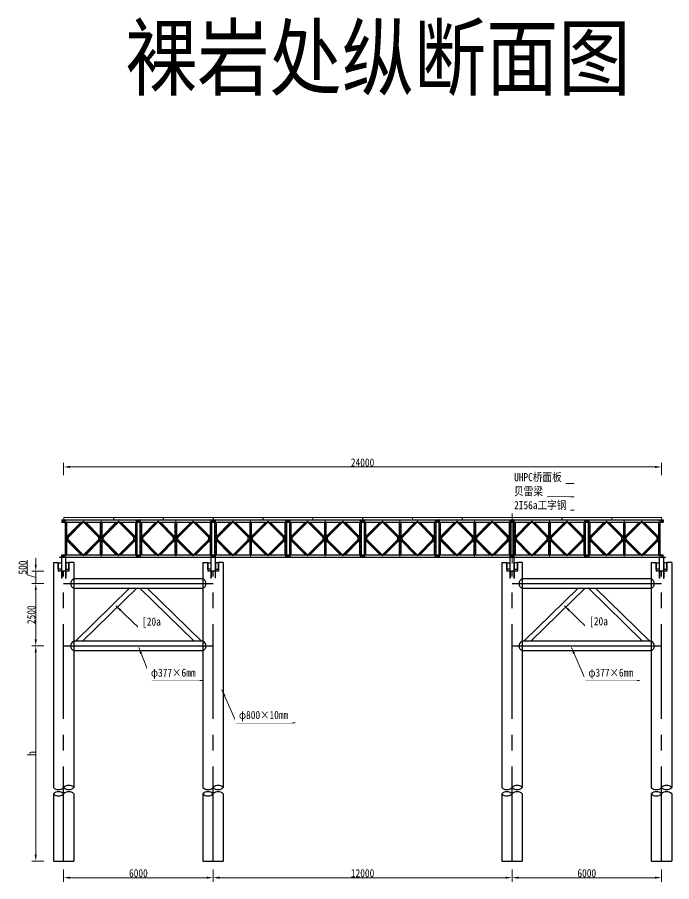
# Model space of a CAD drawing. Header units: millimetres. Extents: x -724662 to -98163, y -2532159 to 119496.
# Drawn here: x -103762.4 to -103499.7, y 114270.6 to 114617.6 of the extents above; entities that cross this region are included whole.
import ezdxf

# ---------------------------------------------------------------- set-up
doc = ezdxf.new("R2010")
doc.units = ezdxf.units.MM
doc.header["$LTSCALE"] = 20
doc.linetypes.add('CENTER', pattern=[2, 1.25, -0.25, 0.25, -0.25])
doc.linetypes.add('CENTER2', pattern=[28.575, 19.05, -3.175, 3.175, -3.175])
doc.layers.get('0').update_dxf_attribs({"lineweight": 25})
for name, color, linetype, lineweight in [('6标注线', 3, 'Continuous', 13), ('center', 3, 'CENTER', 13), ('文本', 7, 'Continuous', 13), ('标注', 1, 'Continuous', 13), ('细实线', 1, 'Continuous', 13)]:
    doc.layers.add(name, color=color, linetype=linetype, lineweight=lineweight)
doc.styles.get("Standard").update_dxf_attribs({"font": 'simsun.ttf', "width": 0.85})
doc.dimstyles.new('100-1.3', dxfattribs={"dimscale": 1.3, "dimtxt": 2.5, "dimasz": 2, "dimexe": 1.25, "dimexo": 1.25, "dimgap": 0.125, "dimtad": 1, "dimdec": 0, "dimlfac": 100, "dimdsep": 46, "dimtxsty": 'Standard', "dimcen": 0.001, "dimclrd": 256, "dimclre": 256, "dimclrt": 7, "dimadec": 4, "dimazin": 2, "dimtfac": 1, "dimtdec": 0, "dimtmove": 1, "dimatfit": 2, "dimfxlon": 1, "dimlwd": -1, "dimlwe": -1, "dimarcsym": 0})

# ---------------------------------------------------------------- blocks, each defined once
blk = doc.blocks.new('820钢管+2I56a')
for p, q in [((-91010.92, 147629.33), (-91008.97, 147629.33)), ((-91008.97, 147629.33), (-91008.97, 147625.83)), ((-91002.72, 147629.33), (-91004.67, 147629.33)), ((-91004.67, 147629.33), (-91004.67, 147625.83)), ((-91004.67, 147625.83), (-91008.97, 147625.83)), ((-91010.92, 147509.33), (-91002.72, 147509.33))]:
    blk.add_line(p, q)
at = {"color": 1, "ltscale": 10}
for p, q in [((-91007.69, 147625.83), (-91007.69, 147623.03)), ((-91007.6, 147625.83), (-91007.6, 147623.03)), ((-91006.03, 147625.83), (-91006.03, 147623.03)), ((-91005.94, 147625.83), (-91005.94, 147623.03))]:
    blk.add_line(p, q, dxfattribs=at)
at = {"linetype": 'CENTER', "ltscale": 0.05}
for p, q in [((-91007.65, 147625.83), (-91007.65, 147623.03)), ((-91005.99, 147625.83), (-91005.99, 147623.03))]:
    blk.add_line(p, q, dxfattribs=at)
at = {"color": 3, "linetype": 'CENTER2', "ltscale": 0.1}
blk.add_line((-91006.82, 147509.33), (-91006.82, 147625.83), dxfattribs=at)
at = {"color": 1}
for p, q in [((-91007.6, 147623.03), (-91007.69, 147623.03)), ((-91006.03, 147623.03), (-91005.94, 147623.03))]:
    blk.add_line(p, q, dxfattribs=at)
for points in [[(-91010.92, 147629.33), (-91010.92, 147538.95)], [(-91002.72, 147629.33), (-91002.72, 147538.95), (-91002.72, 147538.95)], [(-91010.92, 147536.4), (-91010.92, 147509.33)], [(-91002.72, 147536.4), (-91002.72, 147509.33)]]:
    blk.add_lwpolyline(points)
for points in [[(-91008.97, 147629.18), (-91007.71, 147629.18), (-91007.71, 147626.68), (-91008.97, 147626.68)], [(-91004.67, 147629.18), (-91005.92, 147629.18), (-91005.92, 147626.68), (-91004.67, 147626.68)]]:
    blk.add_lwpolyline(points, close=True, dxfattribs=at)
at = {"color": 0}
for centre, radius, start, end in [((-91008.87, 147541), 2.9, 225.0482, 314.9518), ((-91008.87, 147534.3), 2.94, 45.7855, 134.2145), ((-91004.77, 147536.84), 2.94, 45.7855, 134.2145), ((-91004.77, 147541), 2.9, 225.0482, 314.9518), ((-91004.77, 147534.3), 2.94, 45.7855, 134.2145), ((-91008.87, 147538.46), 2.9, 225.0482, 314.9518)]:
    blk.add_arc(centre, radius, start, end, dxfattribs=at)
at = {"layer": '细实线', "color": 6}
for points in [[(-91007.65, 147625.83), (-91006.82, 147625.83, 0.363447), (-91006.94, 147625.98), (-91007.46, 147626.08, -0.350947), (-91007.58, 147626.23), (-91007.58, 147631.03, -0.363447), (-91007.46, 147631.18), (-91006.94, 147631.28, 0.363447), (-91006.82, 147631.43), (-91008.48, 147631.43, 0.363447), (-91008.35, 147631.28), (-91007.83, 147631.18, -0.350947), (-91007.71, 147631.03), (-91007.71, 147626.23, -0.363447), (-91007.83, 147626.08), (-91008.35, 147625.98, 0.363447), (-91008.48, 147625.83)], [(-91005.99, 147625.83), (-91005.16, 147625.83, 0.363447), (-91005.28, 147625.98), (-91005.8, 147626.08, -0.350947), (-91005.92, 147626.23), (-91005.92, 147631.03, -0.363447), (-91005.8, 147631.18), (-91005.28, 147631.28, 0.363447), (-91005.16, 147631.43), (-91006.82, 147631.43, 0.363447), (-91006.69, 147631.28), (-91006.17, 147631.18, -0.350947), (-91006.05, 147631.03), (-91006.05, 147626.23, -0.363447), (-91006.17, 147626.08), (-91006.69, 147625.98, 0.363447), (-91006.82, 147625.83)]]:
    blk.add_lwpolyline(points, format="xyb", close=True, dxfattribs=at)
blk = doc.blocks.new('贝雷梁')
at = {"ltscale": 10}
for p, q in [((-7, 144.5), (-6.5, 145)), ((-7, 144.5), (-7, 135.5)), ((-7, 135.5), (-6.5, 135))]:
    blk.add_line(p, q, dxfattribs=at)
for p, q in [((-7, 144.5), (-7, 135.5)), ((-6.5, 145), (306.5, 145)), ((-6.5, 145), (306.5, 145)), ((9, 70), (79.5, 140)), ((79.5, 140), (150, 70)), ((220.5, 140), (150, 70)), ((291, 70), (220.5, 140)), ((307, 144.5), (306.5, 145)), ((307, 144.5), (307, 135.5)), ((-6.5, 135), (306.5, 135)), ((6, 135), (6, 5)), ((12, 77.2), (70.3, 135)), ((12, 135), (12, 5)), ((16.2, 73), (78.7, 135)), ((142.8, 73), (80.3, 135)), ((147, 77.2), (88.7, 135)), ((147, 135), (147, 5)), ((153, 77.2), (211.3, 135)), ((153, 135), (153, 5)), ((157.2, 73), (219.7, 135)), ((283.8, 73), (221.3, 135)), ((288, 77.2), (229.7, 135)), ((288, 135), (288, 5)), ((294, 135), (294, 5)), ((307, 135.5), (306.5, 135)), ((7.5, 58.7), (7.5, 81.3)), ((7.5, 81.3), (17.7, 81.3)), ((9, 70), (79.5, 0)), ((12, 77.2), (16.2, 73)), ((17.7, 58.7), (17.7, 81.3)), ((79.5, 0), (150, 70)), ((141.3, 81.3), (158.7, 81.3)), ((141.3, 58.7), (141.3, 81.3)), ((142.8, 73), (147, 77.2)), ((220.5, 0), (150, 70)), ((157.2, 73), (153, 77.2)), ((158.7, 58.7), (158.7, 81.3)), ((291, 70), (220.5, 0)), ((282.3, 58.7), (282.3, 81.3)), ((292.5, 81.3), (282.3, 81.3)), ((288, 77.2), (283.8, 73)), ((292.5, 58.7), (292.5, 81.3)), ((7.5, 58.7), (17.7, 58.7)), ((12, 62.8), (16.2, 67)), ((12, 62.8), (70.3, 5)), ((16.2, 67), (78.7, 5)), ((142.8, 67), (80.3, 5)), ((147, 62.8), (88.7, 5)), ((141.3, 58.7), (158.7, 58.7)), ((142.8, 67), (147, 62.8)), ((157.2, 67), (153, 62.8)), ((153, 62.8), (211.3, 5)), ((157.2, 67), (219.7, 5)), ((283.8, 67), (221.3, 5)), ((288, 62.8), (229.7, 5)), ((282.3, 58.7), (292.5, 58.7)), ((288, 62.8), (283.8, 67)), ((-7, 4.5), (-6.5, 5)), ((-7, 4.5), (-6.5, 5)), ((-7, -4.5), (-7, 4.5)), ((-7, -4.5), (-7, 4.5)), ((-6.5, 5), (306.5, 5)), ((307, 4.5), (306.5, 5)), ((307, -4.5), (307, 4.5)), ((-7, -4.5), (-6.5, -5)), ((-7, -4.5), (-6.5, -5)), ((-6.5, -5), (306.5, -5)), ((-6.5, -5), (306.5, -5)), ((307, -4.5), (306.5, -5))]:
    blk.add_line(p, q)
for centre in [(0, 140), (0, 140), (300, 140), (300, 140)]:
    blk.add_circle(centre, 2.5, dxfattribs=at)
for centre in [(0, 140), (0, 140), (0, 140), (0, 140), (0, 140), (0, 140), (0, 140), (0, 140), (300, 140), (300, 140), (300, 140), (300, 140), (300, 140), (300, 140), (300, 140), (300, 140), (0, 0), (300, 0), (300, 0), (300, 0), (300, 0), (300, 0), (300, 0)]:
    blk.add_circle(centre, 2.5)
at = {"layer": 'center', "ltscale": 0.5}
for p, q in [((9, 145), (9, -5)), ((150, 145), (150, -5)), ((291, 145), (291, -5))]:
    blk.add_line(p, q, dxfattribs=at)
blk = doc.blocks.new('*U1286')
at = {"extrusion": (0, 0, -1), "xscale": -0.1000000000058208, "yscale": 0.09999999997671694, "zscale": -0.1000000000058208}
blk.add_blockref('贝雷梁', (15, -7), dxfattribs=at)
blk = doc.blocks.new('*U1285')
at = {"color": 0, "linetype": 'ByBlock', "lineweight": -2, "transparency": 16777216}
for p in [(0, 0), (30, 0), (60, 0), (90, 0), (120, 0), (150, 0), (180, 0), (210, 0)]:
    blk.add_blockref('*U1286', p, dxfattribs=at)
blk = doc.blocks.new('*U1284')
at = {"layer": '细实线', "color": 5}
blk.add_lwpolyline([(-9.95, 0.5), (9.95, 0.5), (9.95, -0.5), (-9.95, -0.5)], close=True, dxfattribs=at)
blk = doc.blocks.new('*U1283')
at = {"color": 0, "linetype": 'ByBlock', "lineweight": -2, "transparency": 16777216}
for p in [(0, 0), (20, 0), (40, 0), (60, 0), (80, 0), (100, 0), (120, 0), (140, 0), (160, 0), (180, 0), (200, 0), (220, 0)]:
    blk.add_blockref('*U1284', p, dxfattribs=at)
blk = doc.blocks.new('*D1287')
at = {"layer": 'Defpoints', "color": 0}
for p in [(-103503.82, 114437.1), (-103743.81, 114415.37), (-103503.82, 114416.87)]:
    blk.add_point(p, dxfattribs=at)
at = {"layer": '标注'}
for p, q in [((-103743.81, 114433.85), (-103743.81, 114438.72)), ((-103741.21, 114437.1), (-103506.42, 114437.1)), ((-103503.82, 114433.85), (-103503.82, 114438.72))]:
    blk.add_line(p, q, dxfattribs=at)
for points in [[(-103741.21, 114437.53), (-103741.21, 114436.66), (-103743.81, 114437.1)], [(-103506.42, 114436.66), (-103506.42, 114437.53), (-103503.82, 114437.1)]]:
    blk.add_solid(points, dxfattribs=at)
at = {"layer": '标注', "color": 7, "insert": (-103623.81, 114438.89), "char_height": 3.25, "attachment_point": 5}
blk.add_mtext('24000', dxfattribs=at)
blk = doc.blocks.new('*D1288')
at = {"layer": 'Defpoints', "color": 0}
for p in [(-103743.81, 114283.09), (-103683.81, 114283.09), (-103683.81, 114272.19)]:
    blk.add_point(p, dxfattribs=at)
at = {"layer": '标注'}
for p, q in [((-103743.81, 114275.44), (-103743.81, 114270.57)), ((-103683.81, 114275.44), (-103683.81, 114270.57)), ((-103741.21, 114272.19), (-103686.41, 114272.19))]:
    blk.add_line(p, q, dxfattribs=at)
for points in [[(-103741.21, 114272.63), (-103741.21, 114271.76), (-103743.81, 114272.19)], [(-103686.41, 114271.76), (-103686.41, 114272.63), (-103683.81, 114272.19)]]:
    blk.add_solid(points, dxfattribs=at)
at = {"layer": '标注', "color": 7, "insert": (-103713.81, 114273.98), "char_height": 3.25, "attachment_point": 5}
blk.add_mtext('6000', dxfattribs=at)
blk = doc.blocks.new('*D1289')
at = {"layer": 'Defpoints', "color": 0}
for p in [(-103683.81, 114283.09), (-103563.81, 114283.09), (-103563.81, 114272.19)]:
    blk.add_point(p, dxfattribs=at)
at = {"layer": '标注'}
for p, q in [((-103683.81, 114275.44), (-103683.81, 114270.57)), ((-103563.81, 114275.44), (-103563.81, 114270.57)), ((-103681.21, 114272.19), (-103566.41, 114272.19))]:
    blk.add_line(p, q, dxfattribs=at)
for points in [[(-103681.21, 114272.63), (-103681.21, 114271.76), (-103683.81, 114272.19)], [(-103566.41, 114271.76), (-103566.41, 114272.63), (-103563.81, 114272.19)]]:
    blk.add_solid(points, dxfattribs=at)
at = {"layer": '标注', "color": 7, "insert": (-103623.81, 114273.98), "char_height": 3.25, "attachment_point": 5}
blk.add_mtext('12000', dxfattribs=at)
blk = doc.blocks.new('*D1290')
at = {"layer": 'Defpoints', "color": 0}
for p in [(-103563.81, 114283.09), (-103503.81, 114283.09), (-103503.81, 114272.19)]:
    blk.add_point(p, dxfattribs=at)
at = {"layer": '标注'}
for p, q in [((-103563.81, 114275.44), (-103563.81, 114270.57)), ((-103503.81, 114275.44), (-103503.81, 114270.57)), ((-103561.21, 114272.19), (-103506.41, 114272.19))]:
    blk.add_line(p, q, dxfattribs=at)
for points in [[(-103561.21, 114272.63), (-103561.21, 114271.76), (-103563.81, 114272.19)], [(-103506.41, 114271.76), (-103506.41, 114272.63), (-103503.81, 114272.19)]]:
    blk.add_solid(points, dxfattribs=at)
at = {"layer": '标注', "color": 7, "insert": (-103533.81, 114273.98), "char_height": 3.25, "attachment_point": 5}
blk.add_mtext('6000', dxfattribs=at)
blk = doc.blocks.new('*D1291')
at = {"layer": 'Defpoints', "color": 0}
for p in [(-103745.47, 114395.27), (-103755.01, 114390.27), (-103743.81, 114390.27)]:
    blk.add_point(p, dxfattribs=at)
at = {"layer": '标注'}
for p, q in [((-103758.5, 114399.63), (-103758.5, 114393.81)), ((-103755.01, 114397.87), (-103755.01, 114400.47)), ((-103751.76, 114395.27), (-103756.64, 114395.27)), ((-103755.01, 114395.27), (-103755.01, 114390.27)), ((-103758.5, 114393.81), (-103755.01, 114392.77)), ((-103751.76, 114390.27), (-103756.64, 114390.27)), ((-103755.01, 114387.67), (-103755.01, 114385.07))]:
    blk.add_line(p, q, dxfattribs=at)
for points in [[(-103755.44, 114397.87), (-103754.58, 114397.87), (-103755.01, 114395.27)], [(-103754.58, 114387.67), (-103755.44, 114387.67), (-103755.01, 114390.27)]]:
    blk.add_solid(points, dxfattribs=at)
at = {"layer": '标注', "color": 7, "insert": (-103760.29, 114396.72), "char_height": 3.25, "attachment_point": 5, "rotation": 90}
blk.add_mtext('500', dxfattribs=at)
blk = doc.blocks.new('*D1292')
at = {"layer": 'Defpoints', "color": 0}
for p in [(-103743.81, 114390.27), (-103755.01, 114365.27), (-103743.81, 114365.27)]:
    blk.add_point(p, dxfattribs=at)
at = {"layer": '标注'}
for p, q in [((-103751.76, 114390.27), (-103756.64, 114390.27)), ((-103755.01, 114387.67), (-103755.01, 114367.87)), ((-103751.76, 114365.27), (-103756.64, 114365.27))]:
    blk.add_line(p, q, dxfattribs=at)
for points in [[(-103754.58, 114387.67), (-103755.44, 114387.67), (-103755.01, 114390.27)], [(-103755.44, 114367.87), (-103754.58, 114367.87), (-103755.01, 114365.27)]]:
    blk.add_solid(points, dxfattribs=at)
at = {"layer": '标注', "color": 7, "insert": (-103756.8, 114377.77), "char_height": 3.25, "attachment_point": 5, "rotation": 90}
blk.add_mtext('2500', dxfattribs=at)
blk = doc.blocks.new('*D1293')
at = {"layer": 'Defpoints', "color": 0}
for p in [(-103743.81, 114365.27), (-103755.01, 114278.77), (-103743.81, 114278.77)]:
    blk.add_point(p, dxfattribs=at)
at = {"layer": '标注'}
for p, q in [((-103751.76, 114365.27), (-103756.64, 114365.27)), ((-103755.01, 114362.67), (-103755.01, 114281.37)), ((-103751.76, 114278.77), (-103756.64, 114278.77))]:
    blk.add_line(p, q, dxfattribs=at)
for points in [[(-103754.58, 114362.67), (-103755.44, 114362.67), (-103755.01, 114365.27)], [(-103755.44, 114281.37), (-103754.58, 114281.37), (-103755.01, 114278.77)]]:
    blk.add_solid(points, dxfattribs=at)
at = {"layer": '标注', "color": 7, "insert": (-103756.8, 114322.02), "char_height": 3.25, "attachment_point": 5, "rotation": 90}
blk.add_mtext('h', dxfattribs=at)

msp = doc.modelspace()

# ---------------------------------------------------------------- linework, layer by layer
at = {"color": 3, "linetype": 'CENTER2'}
for p, q in [((-103743.8147, 114390.2665), (-103683.8147, 114390.2665)), ((-103563.8142, 114390.2665), (-103503.8142, 114390.2665)), ((-103743.8147, 114365.2665), (-103683.8147, 114365.2665)), ((-103563.8142, 114365.2665), (-103503.8142, 114365.2665))]:
    msp.add_line(p, q, dxfattribs=at)
for p, q in [((-103739.1056, 114367.1515), (-103717.3207, 114388.3815)), ((-103736.24, 114367.1515), (-103714.455, 114388.3815)), ((-103691.3893, 114367.1515), (-103713.1743, 114388.3815)), ((-103688.5237, 114367.1515), (-103710.3087, 114388.3815)), ((-103559.1052, 114367.1515), (-103537.3202, 114388.3815))]:
    msp.add_line(p, q)
for points in [[(-103739.7147, 114392.1515, 0.67763758), (-103739.7147, 114388.3815), (-103687.9147, 114388.3815, 0.67763758), (-103687.9147, 114392.1515)], [(-103559.7142, 114392.1515, 0.67763758), (-103559.7142, 114388.3815), (-103507.9142, 114388.3815, 0.67763758), (-103507.9142, 114392.1515)], [(-103739.7147, 114367.1515, 0.67763758), (-103739.7147, 114363.3815), (-103687.9147, 114363.3815, 0.67763758), (-103687.9147, 114367.1515)], [(-103559.7142, 114367.1515, 0.67763758), (-103559.7142, 114363.3815), (-103507.9142, 114363.3815, 0.67763758), (-103507.9142, 114367.1515)]]:
    msp.add_lwpolyline(points, format="xyb", close=True)
at = {"layer": '6标注线', "color": 0}
for p, q in [((-103563.7952, 114430.5028), (-103538.8139, 114430.5028)), ((-103563.7952, 114425.1571), (-103538.8139, 114425.1571)), ((-103563.7952, 114419.7378), (-103538.8139, 114419.7378))]:
    msp.add_line(p, q, dxfattribs=at)
at = {"layer": '标注', "color": 0}
msp.add_lwpolyline([(-103563.7952, 114398.3683), (-103563.7952, 114435.2627)], dxfattribs=at)

# ---------------------------------------------------------------- block references
at = {"color": 1}
msp.add_blockref('*U1285', (-103728.8149, 114408.3664), dxfattribs=at)
for name, p in [('*U1283', (-103733.7651, 114416.3663)), ('820钢管+2I56a', (-12736.9991, -33230.5661)), ('820钢管+2I56a', (-12676.9991, -33230.5661)), ('820钢管+2I56a', (-12556.9987, -33230.5661)), ('820钢管+2I56a', (-12496.9987, -33230.5661))]:
    msp.add_blockref(name, p)

# ---------------------------------------------------------------- texts
at = {"layer": '文本', "insert": (-103719.1519, 114613.9364), "char_height": 25, "width": 233.453167, "attachment_point": 1}
msp.add_mtext('裸岩处纵断面图', dxfattribs=at)

# ---------------------------------------------------------------- dimensions: what is measured, and where the dimension line sits
at = {"layer": '标注'}
for base, p1, p2, picture, middle in [((-103755.0102, 114390.2665), (-103745.4747, 114395.2665), (-103743.8147, 114390.2665), '*D1291', (-103760.2914, 114393.9772)), ((-103755.0102, 114365.2665), (-103743.8147, 114390.2665), (-103743.8147, 114365.2665), '*D1292', (-103756.7977, 114377.7665))]:
    dim = msp.add_linear_dim(base=base, p1=p1, p2=p2, angle=90, dimstyle='100-1.3', dxfattribs=at)
    dim.commit()
    dim.dimension.update_dxf_attribs({"geometry": picture, "text_midpoint": middle})
dim = msp.add_linear_dim(base=(-103755.0102, 114278.7665), p1=(-103743.8147, 114365.2665), p2=(-103743.8147, 114278.7665), angle=90, text='h', dimstyle='100-1.3', dxfattribs=at)
dim.commit()
dim.dimension.update_dxf_attribs({"geometry": '*D1293', "text_midpoint": (-103756.7977, 114322.0165)})
for base, p1, p2, picture, middle in [((-103683.8147, 114272.193), (-103743.8147, 114283.0876), (-103683.8147, 114283.0876), '*D1288', (-103713.8147, 114273.9805)), ((-103563.8147, 114272.193), (-103683.8147, 114283.0876), (-103563.8147, 114283.0876), '*D1289', (-103623.8147, 114273.9805)), ((-103503.8142, 114272.193), (-103563.8142, 114283.0876), (-103503.8142, 114283.0876), '*D1290', (-103533.8142, 114273.9805))]:
    dim = msp.add_linear_dim(base=base, p1=p1, p2=p2, dimstyle='100-1.3', dxfattribs=at)
    dim.commit()
    dim.dimension.update_dxf_attribs({"geometry": picture, "text_midpoint": middle})

# ---------------------------------------------------------------- leaders
for points in [[(-103722.8177, 114381.385), (-103713.3259, 114372.2009), (-103704.3593, 114372.2009)], [(-103542.8172, 114381.385), (-103533.3254, 114372.2009), (-103524.3589, 114372.2009)], [(-103713.6948, 114364.578), (-103708.3876, 114351.4233), (-103688.2532, 114351.4233)], [(-103539.9875, 114364.578), (-103534.198, 114351.4233), (-103512.6587, 114351.4233)], [(-103680.2667, 114347.5803), (-103674.4772, 114334.4256), (-103650.8614, 114334.4256)]]:
    msp.add_leader(points, dimstyle='100-1.3', dxfattribs=at)

# ---------------------------------------------------------------- next in the draw order: texts
at = {"color": 7, "char_height": 3.25, "attachment_point": 7, "bg_fill": 2}
for s, insert in [('UHPC桥面板', (-103562.9782, 114430.979)), ('[20a', (-103712.3248, 114372.6246)), ('[20a', (-103532.8461, 114372.7682)), ('φ377×6mm', (-103708.7732, 114351.9988)), ('φ377×6mm', (-103533.1579, 114351.9988)), ('φ800×10mm', (-103673.437, 114335.0011))]:
    msp.add_mtext(s, dxfattribs=dict(at, insert=insert))

# ---------------------------------------------------------------- next in the draw order: linework, layer by layer
for p, q in [((-103556.2396, 114367.1515), (-103534.4546, 114388.3815)), ((-103511.3889, 114367.1515), (-103533.1739, 114388.3815)), ((-103508.5232, 114367.1515), (-103530.3082, 114388.3815))]:
    msp.add_line(p, q)

# ---------------------------------------------------------------- next in the draw order: texts
at = {"color": 7, "insert": (-103562.9782, 114425.3173), "char_height": 3.25, "attachment_point": 7, "bg_fill": 2}
msp.add_mtext('贝雷梁', dxfattribs=at)

# ---------------------------------------------------------------- next in the draw order: texts
at = {"color": 7, "insert": (-103562.9777, 114419.7808), "char_height": 3.25, "attachment_point": 7, "bg_fill": 2}
msp.add_mtext('2I56a工字钢', dxfattribs=at)

# ---------------------------------------------------------------- next in the draw order: dimensions: what is measured, and where the dimension line sits
at = {"layer": '标注'}
dim = msp.add_linear_dim(base=(-103503.8151, 114437.0983), p1=(-103743.8147, 114415.3663), p2=(-103503.8151, 114416.8663), dimstyle='100-1.3', dxfattribs=at)
dim.commit()
dim.dimension.update_dxf_attribs({"geometry": '*D1287', "text_midpoint": (-103623.8149, 114438.8858)})

doc.saveas('drawing.dxf')
